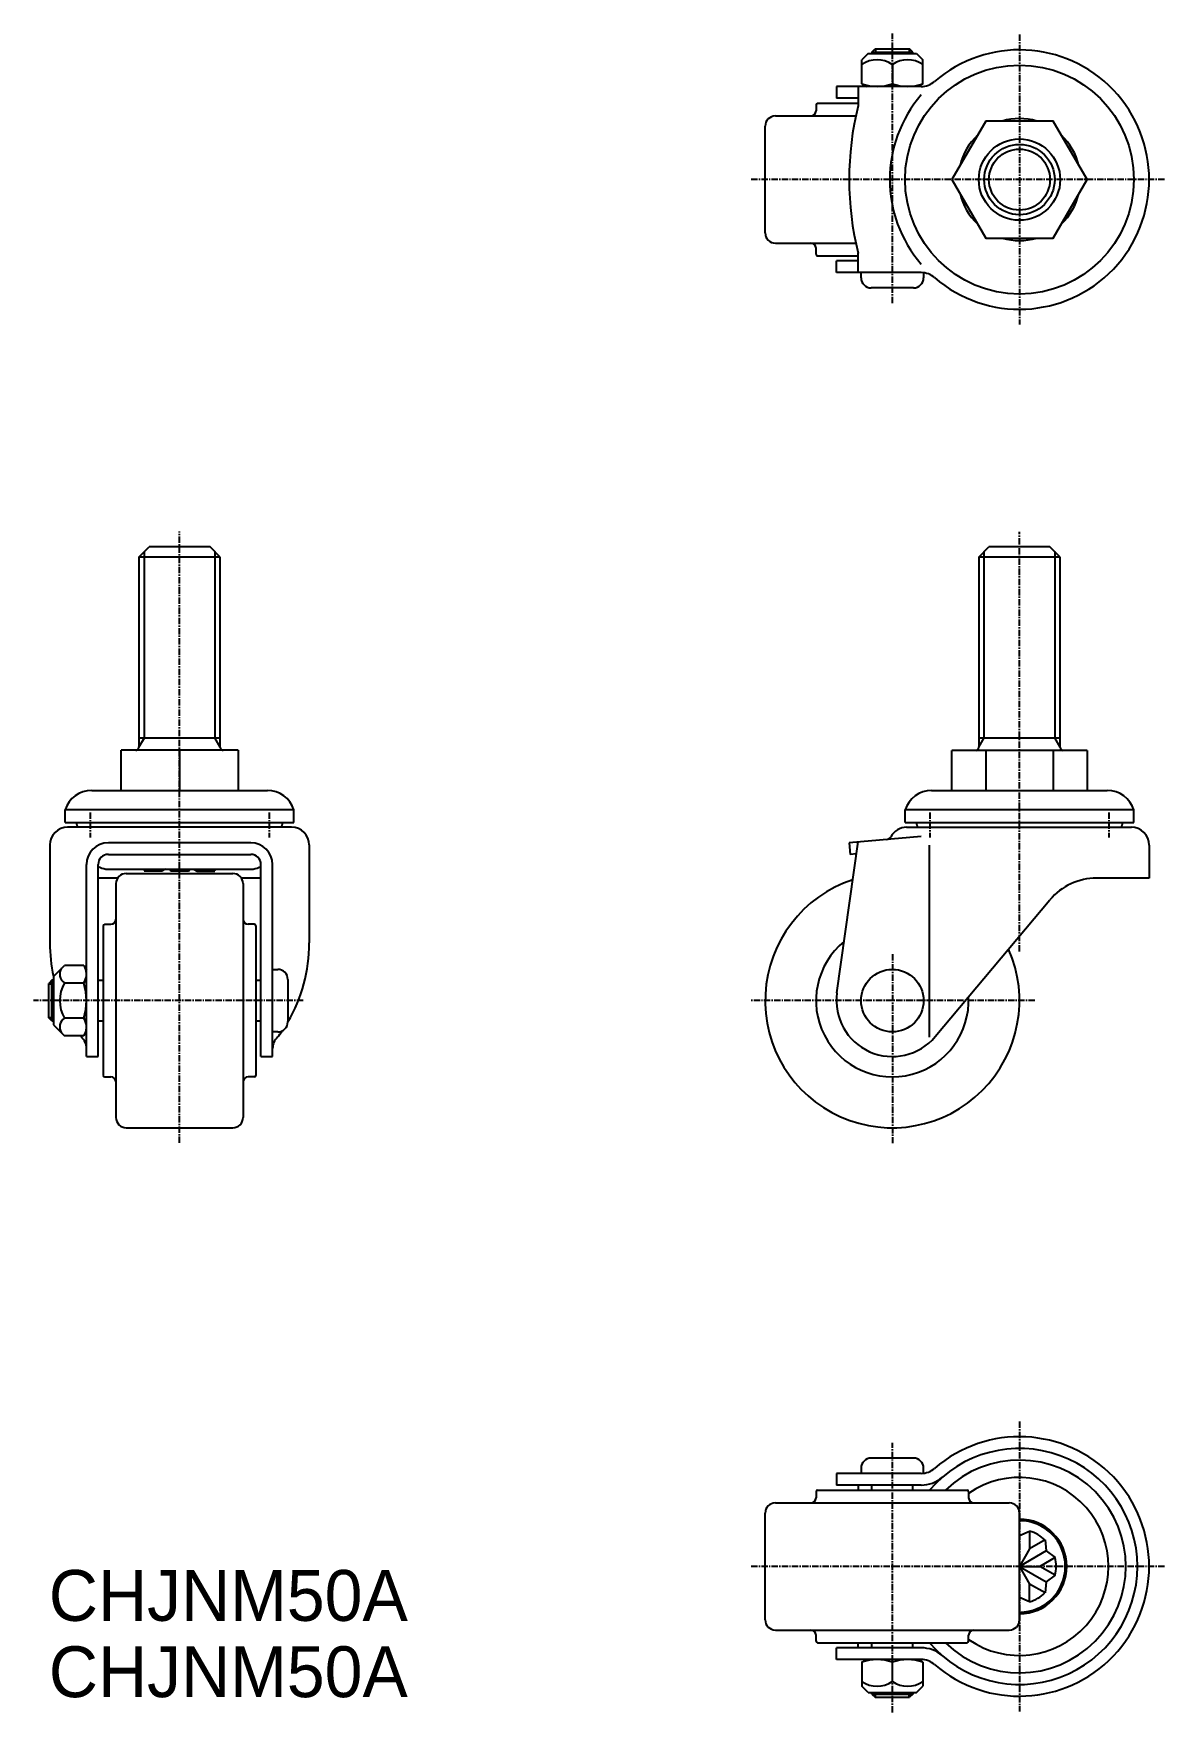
# Model space of a CAD drawing. Extents: x -3795 to -3572, y -644 to -314.
import ezdxf

# ---------------------------------------------------------------- set-up
doc = ezdxf.new("R2010")
doc.units = 0
doc.linetypes.add('CENTER', pattern=[2, 1.25, -0.25, 0.25, -0.25])
doc.layers.get('0').update_dxf_attribs({"linetype": 'CONTINUOUS'})
doc.layers.get('DEFPOINTS').update_dxf_attribs({"linetype": 'CONTINUOUS'})
doc.layers.add('CENTER', color=1, linetype='CENTER')

msp = doc.modelspace()

# ---------------------------------------------------------------- linework, layer by layer
at = {"color": 7, "linetype": 'CONTINUOUS'}
for p, q in [((-3630.54, -317.95), (-3631.79, -319.2)), ((-3631.79, -323.91), (-3631.79, -319.2)), ((-3630.54, -317.95), (-3621.04, -317.95)), ((-3629.79, -317.67), (-3629.16, -317.05)), ((-3629.79, -317.67), (-3621.79, -317.67)), ((-3629.79, -317.67), (-3629.79, -317.95)), ((-3629.16, -317.05), (-3622.41, -317.05)), ((-3625.79, -320.13), (-3625.79, -323.91)), ((-3621.79, -317.67), (-3622.41, -317.05)), ((-3621.79, -317.95), (-3621.79, -317.67)), ((-3621.04, -317.95), (-3619.79, -319.2)), ((-3619.79, -323.91), (-3619.79, -319.2)), ((-3636.79, -324.45), (-3636.79, -326.75)), ((-3620.1, -324.45), (-3636.79, -324.45)), ((-3632.51, -326.75), (-3636.79, -326.75)), ((-3632.51, -324.45), (-3632.51, -328.25)), ((-3631.79, -323.91), (-3630.86, -324.45)), ((-3619.79, -323.91), (-3620.72, -324.45)), ((-3640.79, -328.05), (-3640.79, -329.25)), ((-3640.49, -327.75), (-3632.51, -327.75)), ((-3650.79, -353.25), (-3650.79, -332.25)), ((-3648.79, -330.25), (-3632.97, -330.25)), ((-3648.79, -355.25), (-3632.97, -355.25)), ((-3640.79, -357.45), (-3640.79, -356.25)), ((-3640.49, -357.75), (-3632.51, -357.75)), ((-3632.51, -358.75), (-3636.79, -358.75)), ((-3636.79, -361.05), (-3636.79, -358.75)), ((-3632.51, -361.05), (-3632.51, -357.24)), ((-3620.1, -361.05), (-3636.79, -361.05)), ((-3631.94, -362.05), (-3631.94, -361.05)), ((-3619.64, -361.07), (-3619.64, -362.05)), ((-3621.64, -364.05), (-3629.94, -364.05)), ((-3773.95, -416.97), (-3771.95, -414.97)), ((-3759.95, -414.97), (-3771.95, -414.97)), ((-3757.95, -416.97), (-3759.95, -414.97)), ((-3608.79, -416.98), (-3606.79, -414.98)), ((-3594.79, -414.98), (-3606.79, -414.98)), ((-3592.79, -416.98), (-3594.79, -414.98)), ((-3773.95, -416.97), (-3773.95, -454.37)), ((-3757.95, -416.97), (-3773.95, -416.97)), ((-3757.95, -454.37), (-3757.95, -416.97)), ((-3608.79, -416.98), (-3608.79, -454.38)), ((-3592.79, -416.98), (-3608.79, -416.98)), ((-3592.79, -454.38), (-3592.79, -416.98)), ((-3754.45, -454.97), (-3777.45, -454.97)), ((-3777.45, -462.87), (-3777.45, -454.97)), ((-3773.95, -452.5), (-3757.95, -452.5)), ((-3765.95, -454.97), (-3765.95, -462.87)), ((-3754.45, -454.97), (-3754.45, -462.87)), ((-3587.51, -454.98), (-3614.07, -454.98)), ((-3614.07, -462.88), (-3614.07, -454.98)), ((-3608.79, -452.5), (-3592.79, -452.5)), ((-3607.43, -454.98), (-3607.43, -462.88)), ((-3594.15, -454.98), (-3594.15, -462.88)), ((-3587.51, -454.98), (-3587.51, -462.88)), ((-3783.22, -462.87), (-3748.68, -462.87)), ((-3618.06, -462.88), (-3583.52, -462.88)), ((-3743.45, -466.67), (-3788.45, -466.67)), ((-3788.45, -469.17), (-3788.45, -466.67)), ((-3743.45, -469.17), (-3743.45, -466.67)), ((-3578.29, -466.68), (-3623.29, -466.68)), ((-3623.29, -469.18), (-3623.29, -466.68)), ((-3578.29, -469.18), (-3578.29, -466.68)), ((-3788.45, -469.17), (-3743.45, -469.17)), ((-3743.95, -470.08), (-3787.95, -470.08)), ((-3620.1, -471.9), (-3634.29, -473.14)), ((-3623.29, -469.18), (-3578.29, -469.18)), ((-3622.98, -470.09), (-3578.79, -470.09)), ((-3791.45, -473.58), (-3791.45, -492.85)), ((-3751.95, -473.13), (-3779.95, -473.13)), ((-3740.45, -473.58), (-3740.45, -492.85)), ((-3636.68, -502.65), (-3632.51, -472.98)), ((-3634.29, -473.14), (-3634.09, -475.43)), ((-3632.84, -475.32), (-3634.09, -475.43)), ((-3618.55, -473.59), (-3618.55, -511.39)), ((-3575.29, -473.59), (-3575.29, -480.09)), ((-3784.25, -515.17), (-3784.25, -477.43)), ((-3781.95, -515.17), (-3781.95, -477.42)), ((-3780.45, -478.31), (-3751.45, -478.31)), ((-3779.95, -475.42), (-3751.95, -475.42)), ((-3772.72, -478.31), (-3772.9, -478.71)), ((-3770.72, -478.31), (-3771.16, -478.71)), ((-3768.72, -478.31), (-3769.41, -478.71)), ((-3767.69, -478.71), (-3767.95, -478.31)), ((-3764.21, -478.71), (-3763.95, -478.31)), ((-3763.18, -478.31), (-3762.49, -478.71)), ((-3761.18, -478.31), (-3760.74, -478.71)), ((-3759.18, -478.31), (-3759, -478.71)), ((-3749.95, -515.17), (-3749.95, -477.42)), ((-3747.65, -515.17), (-3747.65, -477.43)), ((-3778.22, -480.08), (-3781.95, -480.08)), ((-3778.45, -481.18), (-3778.45, -527.18)), ((-3776.45, -479.18), (-3755.45, -479.18)), ((-3769.41, -478.71), (-3772.9, -478.71)), ((-3764.21, -478.71), (-3767.69, -478.71)), ((-3762.49, -478.71), (-3759, -478.71)), ((-3749.95, -480.08), (-3753.68, -480.08)), ((-3753.45, -481.18), (-3753.45, -527.18)), ((-3575.29, -480.09), (-3585.62, -480.09)), ((-3617.36, -511.25), (-3594.81, -484.37)), ((-3780.95, -489.48), (-3780.95, -518.88)), ((-3780.65, -489.18), (-3779.45, -489.18)), ((-3751.25, -489.18), (-3752.45, -489.18)), ((-3750.95, -489.48), (-3750.95, -518.88)), ((-3790.75, -499.43), (-3788.57, -497.25)), ((-3784.79, -497.25), (-3788.57, -497.25)), ((-3784.79, -497.25), (-3784.25, -498.18)), ((-3747.65, -498.03), (-3746.65, -498.03)), ((-3791.03, -500.18), (-3791.65, -500.8)), ((-3791.65, -507.55), (-3791.65, -500.8)), ((-3791.03, -508.18), (-3791.03, -500.18)), ((-3790.75, -500.18), (-3791.03, -500.18)), ((-3790.75, -499.43), (-3790.75, -508.93)), ((-3788.57, -500.71), (-3784.79, -500.71)), ((-3781.95, -500.18), (-3780.95, -500.18)), ((-3750.95, -500.18), (-3749.95, -500.18)), ((-3744.65, -500.03), (-3744.65, -508.33)), ((-3791.03, -508.18), (-3791.65, -507.55)), ((-3791.03, -508.18), (-3790.75, -508.18)), ((-3784.79, -507.64), (-3788.57, -507.64)), ((-3781.95, -508.18), (-3780.95, -508.18)), ((-3750.95, -508.18), (-3749.95, -508.18)), ((-3790.75, -508.93), (-3788.57, -511.1)), ((-3784.79, -511.1), (-3788.57, -511.1)), ((-3784.79, -511.1), (-3784.25, -510.18)), ((-3746.65, -510.33), (-3747.65, -510.33)), ((-3784.25, -515.17), (-3781.95, -515.17)), ((-3749.95, -515.17), (-3747.65, -515.17)), ((-3780.65, -519.18), (-3779.45, -519.18)), ((-3751.25, -519.18), (-3752.45, -519.18)), ((-3776.45, -529.18), (-3755.45, -529.18)), ((-3621.64, -594.13), (-3629.94, -594.13)), ((-3620.1, -597.13), (-3636.79, -597.13)), ((-3636.79, -597.13), (-3636.79, -599.43)), ((-3631.94, -596.13), (-3631.94, -597.13)), ((-3619.64, -597.1), (-3619.64, -596.13)), ((-3640.79, -600.73), (-3640.79, -601.93)), ((-3640.49, -600.43), (-3611.09, -600.43)), ((-3620.1, -599.43), (-3636.79, -599.43)), ((-3632.51, -599.43), (-3632.51, -600.43)), ((-3629.79, -600.43), (-3629.79, -599.43)), ((-3621.79, -600.43), (-3621.79, -599.43)), ((-3610.79, -600.73), (-3610.79, -601.93)), ((-3648.79, -602.93), (-3602.79, -602.93)), ((-3650.79, -625.93), (-3650.79, -604.93)), ((-3600.79, -625.93), (-3600.79, -604.93)), ((-3600.79, -609.35), (-3598.79, -608.48)), ((-3598.79, -608.48), (-3598.79, -611.97)), ((-3595.77, -610.22), (-3598.79, -611.97)), ((-3595.77, -610.22), (-3595.53, -612.39)), ((-3598.79, -611.97), (-3600.79, -615.43)), ((-3595.53, -612.39), (-3600.79, -615.43)), ((-3593.77, -613.69), (-3596.79, -615.43)), ((-3595.53, -612.39), (-3593.77, -613.69)), ((-3600.79, -615.43), (-3596.79, -615.43)), ((-3600.79, -615.43), (-3595.53, -618.47)), ((-3600.79, -615.43), (-3598.79, -618.89)), ((-3593.77, -617.17), (-3596.79, -615.43)), ((-3593.77, -617.17), (-3595.53, -618.47)), ((-3595.77, -620.64), (-3598.79, -618.89)), ((-3598.79, -622.38), (-3598.79, -618.89)), ((-3595.53, -618.47), (-3595.77, -620.64)), ((-3598.79, -622.38), (-3600.79, -621.51)), ((-3648.79, -627.93), (-3602.79, -627.93)), ((-3640.79, -630.13), (-3640.79, -628.93)), ((-3640.49, -630.43), (-3611.09, -630.43)), ((-3632.51, -631.43), (-3632.51, -630.43)), ((-3629.79, -631.43), (-3629.79, -630.43)), ((-3621.79, -631.43), (-3621.79, -630.43)), ((-3610.79, -630.13), (-3610.79, -628.93)), ((-3620.1, -631.43), (-3636.79, -631.43)), ((-3636.79, -633.73), (-3636.79, -631.43)), ((-3620.1, -633.73), (-3636.79, -633.73)), ((-3631.79, -634.27), (-3630.86, -633.73)), ((-3619.79, -634.27), (-3620.72, -633.73)), ((-3631.79, -634.27), (-3631.79, -638.98)), ((-3625.79, -638.05), (-3625.79, -634.27)), ((-3619.79, -634.27), (-3619.79, -638.98)), ((-3630.54, -640.23), (-3631.79, -638.98)), ((-3630.54, -640.23), (-3621.04, -640.23)), ((-3629.79, -640.51), (-3629.79, -640.23)), ((-3621.79, -640.23), (-3621.79, -640.51)), ((-3621.04, -640.23), (-3619.79, -638.98)), ((-3629.79, -640.51), (-3621.79, -640.51)), ((-3629.79, -640.51), (-3629.16, -641.13)), ((-3629.16, -641.13), (-3622.41, -641.13)), ((-3621.79, -640.51), (-3622.41, -641.13))]:
    msp.add_line(p, q, dxfattribs=at)
at = {"color": 3, "linetype": 'CONTINUOUS'}
for p, q in [((-3629.11, -317.05), (-3629.11, -317.95)), ((-3622.46, -317.05), (-3622.46, -317.95)), ((-3772.87, -452.5), (-3772.87, -415.89)), ((-3759.03, -415.89), (-3759.03, -452.5)), ((-3607.71, -452.5), (-3607.71, -415.89)), ((-3593.87, -415.89), (-3593.87, -452.5)), ((-3773.95, -454.37), (-3772.87, -452.5)), ((-3757.95, -454.37), (-3759.03, -452.5)), ((-3608.79, -454.38), (-3607.71, -452.5)), ((-3592.79, -454.38), (-3593.87, -452.5)), ((-3791.65, -500.85), (-3790.75, -500.85)), ((-3791.65, -507.5), (-3790.75, -507.5)), ((-3629.11, -641.13), (-3629.11, -640.23)), ((-3622.46, -641.13), (-3622.46, -640.23))]:
    msp.add_line(p, q, dxfattribs=at)
at = {"color": 7, "linetype": 'CONTINUOUS'}
msp.add_lwpolyline([(-3607.43, -331.25), (-3614.07, -342.75), (-3607.43, -354.25), (-3594.15, -354.25), (-3587.51, -342.75), (-3594.15, -331.25)], close=True, dxfattribs=at)
for centre, radius in [((-3600.79, -342.75), 22.5), ((-3600.79, -342.75), 8), ((-3600.79, -342.75), 6), ((-3625.79, -504.18), 6.15)]:
    msp.add_circle(centre, radius, dxfattribs=at)
at = {"color": 3, "linetype": 'CONTINUOUS'}
msp.add_circle((-3600.79, -342.75), 6.92, dxfattribs=at)
at = {"color": 7, "linetype": 'CONTINUOUS'}
for centre, radius, start, end in [((-3628.79, -324.51), 5.31, 55.6158, 124.3842), ((-3622.79, -324.51), 5.31, 55.6158, 124.3842), ((-3600.79, -342.75), 25.5, 229.1069, 130.8931), ((-3620.1, -320.45), 4, 270, 310.8931), ((-3628.79, -315.78), 8.67, 249.7438, 290.2562), ((-3600.79, -342.75), 25.5, 139.2303, 220.7697), ((-3622.79, -315.78), 8.67, 249.7438, 290.2562), ((-3641.79, -329.25), 1, 270, 0), ((-3640.49, -328.05), 0.3, 90, 180), ((-3574.29, -342.75), 60, 166.0221, 193.9779), ((-3648.79, -332.25), 2, 90, 180), ((-3600.79, -342.75), 12, 73.4022, 106.5978), ((-3600.79, -342.75), 12, 133.4022, 166.5978), ((-3600.79, -342.75), 12, 13.4022, 46.5978), ((-3600.79, -342.75), 12, 193.4022, 226.5978), ((-3600.79, -342.75), 12, 313.4022, 346.5978), ((-3648.79, -353.25), 2, 180, 270), ((-3641.79, -356.25), 1, 0, 90), ((-3600.79, -342.75), 12, 253.4022, 286.5978), ((-3640.49, -357.45), 0.3, 180, 270), ((-3629.94, -362.05), 2, 180, 270), ((-3621.64, -362.05), 2, 270, 0), ((-3620.1, -365.05), 4, 49.1069, 90), ((-3774.55, -454.37), 0.6, 270, 0), ((-3757.35, -454.37), 0.6, 180, 270), ((-3609.39, -454.38), 0.6, 270, 0), ((-3592.19, -454.38), 0.6, 180, 270), ((-3783.22, -468.37), 5.5, 90, 161.9955), ((-3748.68, -468.37), 5.5, 18.0045, 90), ((-3618.06, -468.38), 5.5, 90, 161.9955), ((-3583.52, -468.38), 5.5, 18.0045, 90), ((-3787.95, -473.58), 3.5, 90, 180), ((-3783.55, -468.65), 2.78, 190.7807, 210.9566), ((-3748.35, -468.65), 2.78, 329.0434, 349.2193), ((-3743.95, -473.58), 3.5, 0, 90), ((-3626.97, -471.49), 1, 275, 332.2599), ((-3622.98, -473.59), 3.5, 90, 152.2599), ((-3618.39, -468.66), 2.78, 190.7807, 210.9566), ((-3583.19, -468.66), 2.78, 329.0434, 349.2193), ((-3578.79, -473.59), 3.5, 0, 90), ((-3779.95, -477.43), 4.3, 90, 180), ((-3751.95, -477.43), 4.3, 0, 90), ((-3779.95, -477.42), 2, 90, 180), ((-3779.91, -474.34), 4, 239.3458, 262.2497), ((-3751.95, -477.42), 2, 0, 90), ((-3751.99, -474.34), 4, 277.7503, 300.6542), ((-3776.45, -481.18), 2, 90, 180), ((-3755.45, -481.18), 2, 0, 90), ((-3625.79, -504.18), 25, 108.1039, 23.8961), ((-3585.62, -492.09), 12, 90, 140), ((-3779.45, -488.18), 1, 270, 0), ((-3752.45, -488.18), 1, 180, 270), ((-3780.65, -489.48), 0.3, 90, 180), ((-3751.25, -489.48), 0.3, 0, 90), ((-3760.72, -492.85), 30.73, 180, 192.3394), ((-3771.18, -492.85), 30.73, 329.6895, 0), ((-3625.79, -504.18), 15, 129.1666, 2.8334), ((-3787.42, -498.98), 2.08, 146.3736, 236.3736), ((-3787.32, -498.98), 3.07, 325.6158, 25.6158), ((-3746.65, -500.03), 2, 0, 90), ((-3782.57, -504.18), 6.93, 150, 210), ((-3795.71, -504.18), 11.46, 342.412, 17.588), ((-3625.79, -504.18), 11, 172, 320), ((-3787.42, -509.37), 2.08, 123.6264, 213.6264), ((-3787.32, -509.37), 3.07, 334.3842, 34.3842), ((-3746.65, -508.33), 2, 270, 0), ((-3760.72, -492.85), 30.73, 216.4477, 217.1128), ((-3787.22, -513.59), 2.97, 0, 47.831), ((-3744.68, -513.59), 2.97, 132.169, 180), ((-3771.18, -492.85), 30.73, 322.8872, 325.8071), ((-3780.65, -518.88), 0.3, 180, 270), ((-3779.45, -520.18), 1, 0, 90), ((-3752.45, -520.18), 1, 90, 180), ((-3751.25, -518.88), 0.3, 270, 0), ((-3776.45, -527.18), 2, 180, 270), ((-3755.45, -527.18), 2, 270, 0), ((-3600.79, -615.43), 25.5, 229.1069, 130.8931), ((-3629.94, -596.13), 2, 90, 180), ((-3621.64, -596.13), 2, 0, 90), ((-3600.79, -615.43), 23.2, 220.2821, 139.7179), ((-3620.1, -593.13), 4, 270, 310.8931), ((-3600.79, -615.43), 20.91, 225.8289, 134.1711), ((-3640.49, -600.73), 0.3, 90, 180), ((-3620.1, -593.13), 6.3, 270, 310.8931), ((-3611.09, -600.73), 0.3, 0, 90), ((-3600.79, -615.43), 17.5, 235.1501, 124.8499), ((-3648.79, -604.93), 2, 90, 180), ((-3641.79, -601.93), 1, 270, 0), ((-3609.79, -601.93), 1, 180, 270), ((-3602.79, -604.93), 2, 0, 90), ((-3600.79, -615.43), 9.3, 270, 90), ((-3600.79, -615.43), 9, 270, 90), ((-3600.79, -615.43), 7.23, 46.0542, 73.9458), ((-3600.79, -615.43), 7.23, 346.0542, 13.9458), ((-3600.79, -615.43), 7.23, 286.0542, 313.9458), ((-3648.79, -625.93), 2, 180, 270), ((-3602.79, -625.93), 2, 270, 0), ((-3641.79, -628.93), 1, 0, 90), ((-3640.49, -630.13), 0.3, 180, 270), ((-3611.09, -630.13), 0.3, 270, 0), ((-3609.79, -628.93), 1, 90, 180), ((-3628.79, -642.4), 8.67, 69.7438, 110.2562), ((-3622.79, -642.4), 8.67, 69.7438, 110.2562), ((-3620.1, -637.73), 6.3, 49.1069, 90), ((-3620.1, -637.73), 4, 49.1069, 90), ((-3628.79, -633.67), 5.31, 235.6158, 304.3842), ((-3622.79, -633.67), 5.31, 235.6158, 304.3842)]:
    msp.add_arc(centre, radius, start, end, dxfattribs=at)
at = {"layer": 'CENTER', "color": 1, "linetype": 'CENTER'}
for p, q in [((-3625.79, -367.05), (-3625.79, -314.05)), ((-3600.79, -314.25), (-3600.79, -371.25)), ((-3600.79, -314.25), (-3600.79, -371.25)), ((-3572.29, -342.75), (-3653.78, -342.75)), ((-3765.95, -532.17), (-3765.95, -411.97)), ((-3600.79, -494.5), (-3600.79, -411.98)), ((-3783.55, -467.17), (-3783.55, -472.08)), ((-3748.35, -467.17), (-3748.35, -472.08)), ((-3618.39, -467.18), (-3618.39, -472.09)), ((-3583.19, -467.18), (-3583.19, -472.09)), ((-3625.79, -495.03), (-3625.79, -532.18)), ((-3741.65, -504.18), (-3794.65, -504.18)), ((-3597.79, -504.18), (-3653.79, -504.18)), ((-3600.79, -586.93), (-3600.79, -643.93)), ((-3600.79, -586.93), (-3600.79, -643.93)), ((-3625.79, -644.13), (-3625.79, -591.13)), ((-3572.29, -615.43), (-3653.78, -615.43))]:
    msp.add_line(p, q, dxfattribs=at)
at = {"layer": 'DEFPOINTS', "color": 0, "linetype": 'BYBLOCK'}
for p in [(-3774.11, -454.78), (-3608.95, -454.78)]:
    msp.add_point(p, dxfattribs=at)

# ---------------------------------------------------------------- texts
at = {"color": 7, "linetype": 'CONTINUOUS'}
for p in [(-3791.65, -626.13), (-3791.65, -641.13)]:
    msp.add_text('CHJNM50A', height=10, dxfattribs=at).set_placement(p)

doc.saveas('drawing.dxf')
